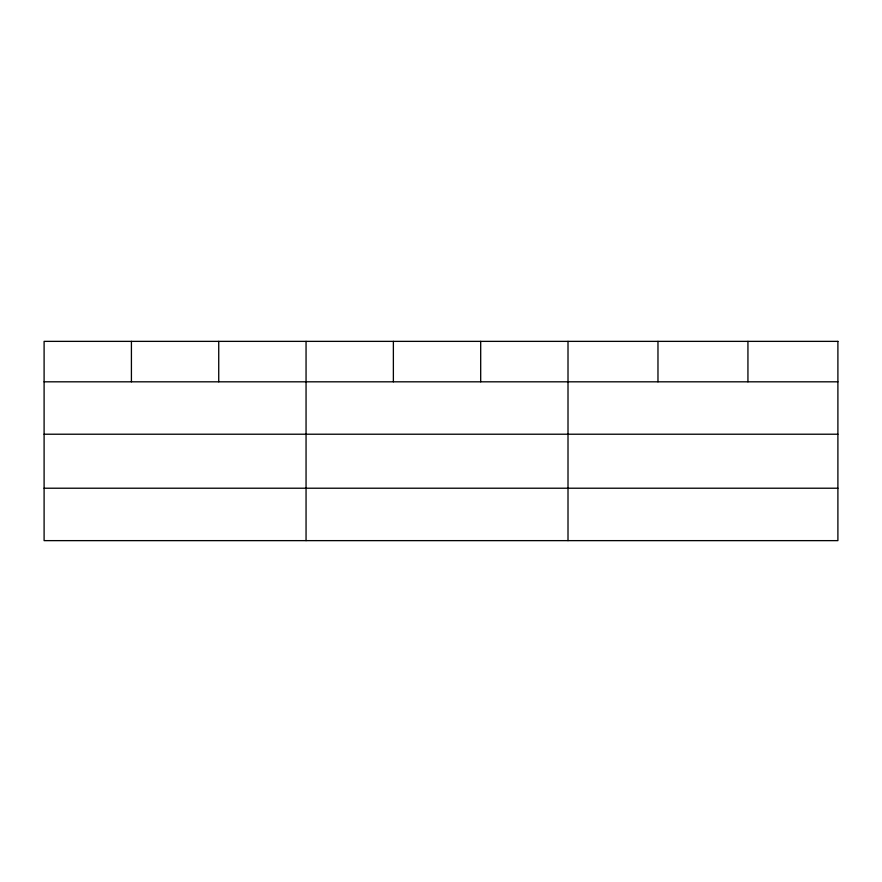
<?xml version="1.0" encoding="UTF-8"?>
<svg xmlns="http://www.w3.org/2000/svg" width="882" height="882" viewBox="0 0 882 882"><rect width="100%" height="100%" fill="white"/><g stroke="black" fill="none" stroke-linecap="round" stroke-linejoin="round"><path stroke-width="1.32" d="M44.1 381.818L837.9 381.818M44.1 434.22L837.9 434.22M44.1 488.22L837.9 488.22M747.936 341.367L747.936 381.818M657.972 341.367L657.972 381.818M568.008 341.367L568.008 540.633M480.69 341.367L480.69 381.818M393.372 341.367L393.372 381.818M306.054 341.367L306.054 540.633M218.736 341.367L218.736 381.818M131.418 341.367L131.418 381.818M837.9 341.367L44.1 341.367L44.1 540.633L837.9 540.633L837.9 341.367"/></g></svg>
